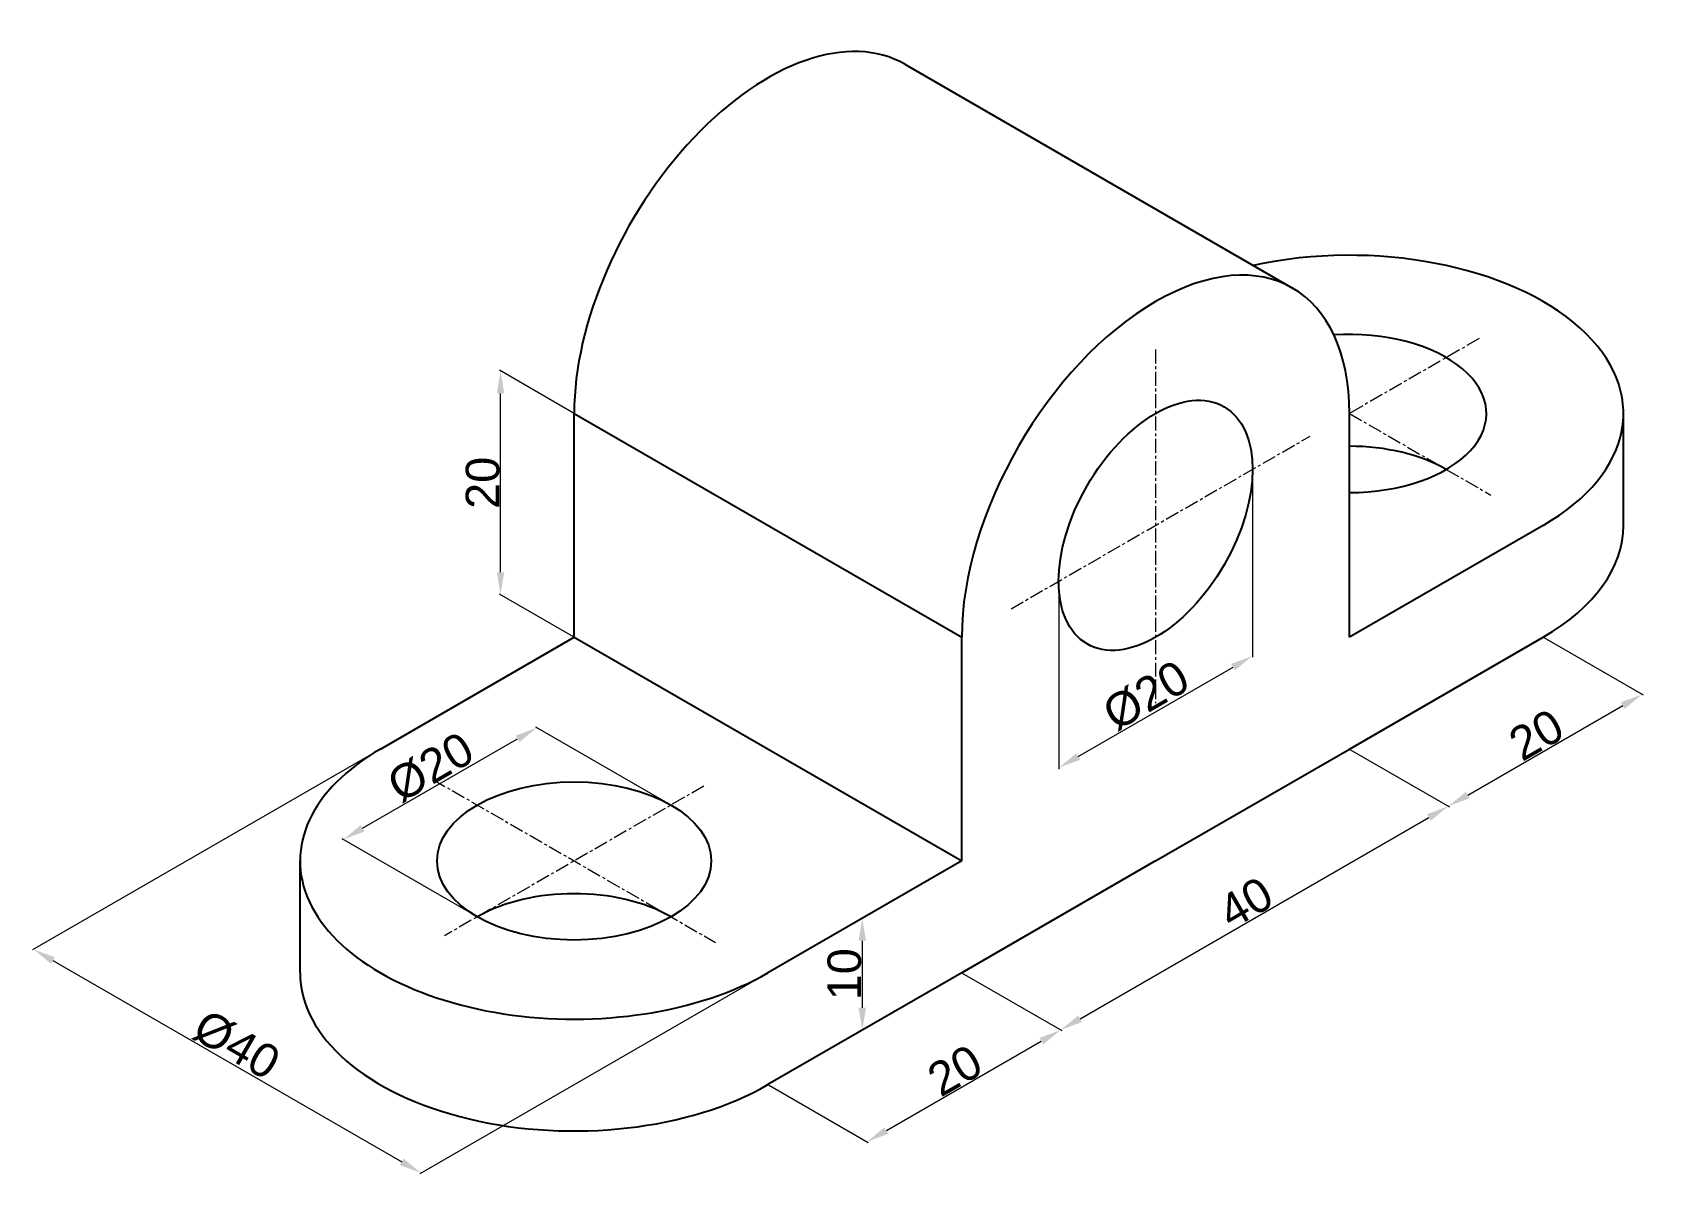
# Model space of a CAD drawing. Header units: millimetres. Extents: x -100 to 44, y -58 to 44.
import ezdxf

# ---------------------------------------------------------------- set-up
doc = ezdxf.new("R2010")
doc.units = ezdxf.units.MM
doc.header["$MEASUREMENT"] = 0
doc.linetypes.add('CENTER', pattern=[2, 1.25, -0.25, 0.25, -0.25])
doc.layers.add('AM_5', color=3, linetype='Continuous', lineweight=15)
doc.layers.add('AM_7', color=4, linetype='CENTER', lineweight=15)
doc.styles.get("Standard").update_dxf_attribs({"font": 'arial.ttf'})
doc.dimstyles.new('AM_ANSI$0', dxfattribs={"dimtxt": 3, "dimasz": 2, "dimexe": 0.1, "dimexo": 0.05, "dimgap": 0.06, "dimtad": 1, "dimtoh": 1, "dimdec": 3, "dimzin": 9, "dimdsep": 46, "dimtxsty": 'Standard', "dimcen": 0, "dimclrd": 256, "dimclre": 256, "dimclrt": 2, "dimadec": 0, "dimazin": 2, "dimtp": 0.1, "dimtm": 0.1, "dimtfac": 0.71, "dimtdec": 3, "dimtofl": 0, "dimtmove": 0, "dimatfit": 3, "dimfxl": 1, "dimtolj": 1, "dimtzin": 7, "dimlwd": -1, "dimlwe": -1, "dimarcsym": 1})

# ---------------------------------------------------------------- blocks, each defined once
blk = doc.blocks.new('*D5')
at = {"layer": 'AM_5', "transparency": 16777216}
for p, q in [((-17.27, -40.03), (-8.38, -45.16)), ((-24.06, -54.11), (-10.21, -46.11)), ((-34.59, -50.03), (-25.7, -55.16))]:
    blk.add_line(p, q, dxfattribs=at)
for points in [[(-10.37, -45.82), (-10.04, -46.4), (-8.48, -45.11)], [(-24.23, -53.82), (-23.9, -54.4), (-25.8, -55.11)]]:
    blk.add_solid(points, dxfattribs=at)
at = {"layer": 'Defpoints', "color": 0, "transparency": 16777216}
for p in [(-17.32, -40), (-8.48, -45.11), (-34.64, -50)]:
    blk.add_point(p, dxfattribs=at)
at = {"layer": 'AM_5', "color": 2, "transparency": 16777216, "insert": (-17.93, -48.73), "char_height": 3, "attachment_point": 5, "rotation": 30}
blk.add_mtext('\\A1;20', dxfattribs=at)
blk = doc.blocks.new('*D6')
at = {"layer": 'AM_5', "transparency": 16777216}
for p, q in [((17.37, -20.03), (26.27, -25.16)), ((-6.74, -44.11), (24.43, -26.11)), ((-17.27, -40.03), (-8.38, -45.16))]:
    blk.add_line(p, q, dxfattribs=at)
for points in [[(24.27, -25.82), (24.6, -26.4), (26.17, -25.11)], [(-6.91, -43.82), (-6.58, -44.4), (-8.48, -45.11)]]:
    blk.add_solid(points, dxfattribs=at)
at = {"layer": 'Defpoints', "color": 0, "transparency": 16777216}
for p in [(17.32, -20), (26.17, -25.11), (-17.32, -40)]:
    blk.add_point(p, dxfattribs=at)
at = {"layer": 'AM_5', "color": 2, "transparency": 16777216, "insert": (8.05, -33.73), "char_height": 3, "attachment_point": 5, "rotation": 30}
blk.add_mtext('\\A1;40', dxfattribs=at)
blk = doc.blocks.new('*D7')
at = {"layer": 'AM_5', "transparency": 16777216}
for p, q in [((34.69, -10.03), (43.59, -15.16)), ((27.9, -24.11), (41.75, -16.11)), ((17.37, -20.03), (26.27, -25.16))]:
    blk.add_line(p, q, dxfattribs=at)
for points in [[(41.59, -15.82), (41.92, -16.4), (43.49, -15.11)], [(27.73, -23.82), (28.06, -24.4), (26.17, -25.11)]]:
    blk.add_solid(points, dxfattribs=at)
at = {"layer": 'Defpoints', "color": 0, "transparency": 16777216}
for p in [(34.64, -10), (43.49, -15.11), (17.32, -20)]:
    blk.add_point(p, dxfattribs=at)
at = {"layer": 'AM_5', "color": 2, "transparency": 16777216, "insert": (34.03, -18.73), "char_height": 3, "attachment_point": 5, "rotation": 30}
blk.add_mtext('\\A1;20', dxfattribs=at)
blk = doc.blocks.new('*D8')
at = {"layer": 'AM_5', "transparency": 16777216}
for p, q in [((-52.01, 10.03), (-58.64, 13.86)), ((-58.54, -4.2), (-58.54, 11.8)), ((-52.01, -9.97), (-58.64, -6.14))]:
    blk.add_line(p, q, dxfattribs=at)
for points in [[(-58.87, 11.8), (-58.21, 11.8), (-58.54, 13.8)], [(-58.87, -4.2), (-58.21, -4.2), (-58.54, -6.2)]]:
    blk.add_solid(points, dxfattribs=at)
at = {"layer": 'Defpoints', "color": 0, "transparency": 16777216}
for p in [(-58.54, 13.8), (-51.96, 10), (-51.96, -10)]:
    blk.add_point(p, dxfattribs=at)
at = {"layer": 'AM_5', "color": 2, "transparency": 16777216, "insert": (-60.13, 3.8), "char_height": 3, "attachment_point": 5, "rotation": 90}
blk.add_mtext('\\A1;20', dxfattribs=at)
blk = doc.blocks.new('*D9')
at = {"layer": 'AM_5', "transparency": 16777216}
for p, q in [((8.66, 4.94), (8.66, -11.79)), ((-8.66, -5.06), (-8.66, -21.79)), ((-6.93, -20.67), (6.93, -12.67))]:
    blk.add_line(p, q, dxfattribs=at)
for points in [[(6.76, -12.38), (7.09, -12.96), (8.66, -11.67)], [(-7.09, -20.38), (-6.76, -20.96), (-8.66, -21.67)]]:
    blk.add_solid(points, dxfattribs=at)
at = {"layer": 'Defpoints', "color": 0, "transparency": 16777216}
for p in [(8.66, 5), (-8.66, -5), (8.66, -11.67)]:
    blk.add_point(p, dxfattribs=at)
at = {"layer": 'AM_5', "color": 2, "transparency": 16777216, "insert": (-0.84, -15.22), "char_height": 3, "attachment_point": 5, "rotation": 30}
blk.add_mtext('\\A1;%%C20', dxfattribs=at)
blk = doc.blocks.new('*D10')
at = {"layer": 'AM_5', "transparency": 16777216}
for p, q in [((-69.33, -20.03), (-100.38, -37.96)), ((-98.55, -38.9), (-67.37, -56.9)), ((-34.69, -40.03), (-65.74, -57.96))]:
    blk.add_line(p, q, dxfattribs=at)
for points in [[(-98.38, -38.61), (-98.72, -39.19), (-100.28, -37.9)], [(-67.21, -56.61), (-67.54, -57.19), (-65.64, -57.9)]]:
    blk.add_solid(points, dxfattribs=at)
at = {"layer": 'Defpoints', "color": 0, "transparency": 16777216}
for p in [(-69.28, -20), (-34.64, -40), (-65.64, -57.9)]:
    blk.add_point(p, dxfattribs=at)
at = {"layer": 'AM_5', "color": 2, "transparency": 16777216, "insert": (-82.13, -46.45), "char_height": 3, "attachment_point": 5, "rotation": 330}
blk.add_mtext('\\A1;%%C40', dxfattribs=at)
blk = doc.blocks.new('*D11')
at = {"layer": 'AM_5', "transparency": 16777216}
for p, q in [((-26.03, -35.03), (-26.31, -35.19)), ((-26.21, -37.13), (-26.21, -43.13)), ((-26.03, -45.03), (-26.31, -45.19))]:
    blk.add_line(p, q, dxfattribs=at)
for points in [[(-26.54, -37.13), (-25.88, -37.13), (-26.21, -35.13)], [(-26.54, -43.13), (-25.88, -43.13), (-26.21, -45.13)]]:
    blk.add_solid(points, dxfattribs=at)
at = {"layer": 'Defpoints', "color": 0, "transparency": 16777216}
for p in [(-25.98, -35), (-26.21, -45.13), (-25.98, -45)]:
    blk.add_point(p, dxfattribs=at)
at = {"layer": 'AM_5', "color": 2, "transparency": 16777216, "insert": (-27.8, -40.13), "char_height": 3, "attachment_point": 5, "rotation": 90}
blk.add_mtext('\\A1;10', dxfattribs=at)
blk = doc.blocks.new('*D12')
at = {"layer": 'AM_5', "transparency": 16777216}
for p, q in [((-43.35, -24.97), (-55.38, -18.03)), ((-70.87, -27.08), (-57.01, -19.08)), ((-60.67, -34.97), (-72.7, -28.03))]:
    blk.add_line(p, q, dxfattribs=at)
for points in [[(-57.18, -18.8), (-56.84, -19.37), (-55.28, -18.08)], [(-71.03, -26.8), (-70.7, -27.37), (-72.6, -28.08)]]:
    blk.add_solid(points, dxfattribs=at)
at = {"layer": 'Defpoints', "color": 0, "transparency": 16777216}
for p in [(-55.28, -18.08), (-43.3, -25), (-60.62, -35)]:
    blk.add_point(p, dxfattribs=at)
at = {"layer": 'AM_5', "color": 2, "transparency": 16777216, "insert": (-64.78, -21.63), "char_height": 3, "attachment_point": 5, "rotation": 30}
blk.add_mtext('\\A1;%%C20', dxfattribs=at)

msp = doc.modelspace()

# ---------------------------------------------------------------- linework, layer by layer
for p, q in [((-22.3936, 41.2132), (12.2474, 21.2132)), ((-51.9615, -10), (-51.9615, 10)), ((-51.9615, 10), (-17.3205, -10)), ((17.3205, -10), (17.3205, 10)), ((41.8154, 0), (41.8154, 10)), ((34.641, 0), (17.3205, -10)), ((-69.282, -20), (-51.9615, -10)), ((-51.9615, -10), (-17.3205, -30)), ((-17.3205, -30), (-17.3205, -10)), ((17.3205, -20), (34.641, -10)), ((0, -30), (17.3205, -20)), ((-76.4564, -40), (-76.4564, -30)), ((-17.3205, -30), (-34.641, -40)), ((0, -30), (-17.3205, -40)), ((-17.3205, -40), (-34.641, -50))]:
    msp.add_line(p, q)
for centre, major_axis, start_param, end_param in [((-34.641, 20), (-12.2474, -21.2132), 3.14159265, 5.49778714), ((0, 0), (-12.2474, -21.2132), 2.35619449, 5.49778714), ((17.3205, 10), (-24.4949, 0), 8.6393798, 11.35389386), ((17.3205, 10), (-24.4949, 0), 11.78096472, 11.78097245), ((17.3205, 10), (-12.2474, 0), 7.85398163, 11.1084802), ((17.3205, 0), (-12.2474, 0), 10.21017612, 10.99557429), ((17.3205, 0), (-24.4949, 0), 8.6393798, 9.42477796), ((-51.9615, -30), (-24.4949, 0), 5.49778714, 8.6393798), ((-51.9615, -40), (-12.2474, 0), 3.92699082, 5.49778714), ((-51.9615, -40), (-24.4949, 0), 6.28318531, 8.6393798)]:
    msp.add_ellipse(centre, major_axis=major_axis, ratio=0.57735027, start_param=start_param, end_param=end_param)
for centre, major_axis in [((0, 0), (-6.1237, -10.6066)), ((-51.9615, -30), (-12.2474, 0))]:
    msp.add_ellipse(centre, major_axis=major_axis, ratio=0.57735027)
at = {"layer": 'AM_7'}
for p, q in [((28.9092, 16.6908), (17.3205, 10)), ((0, 15.7244), (0, -15.8902)), ((17.3205, 10), (29.9518, 2.7073)), ((-12.9139, -7.4559), (13.8049, 7.9702)), ((-64.5929, -22.7073), (-39.3302, -37.2927)), ((-40.3728, -23.3092), (-63.5502, -36.6908))]:
    msp.add_line(p, q, dxfattribs=at)

# ---------------------------------------------------------------- dimensions: what is measured, and where the dimension line sits
at = {"layer": 'AM_5'}
dim = msp.add_linear_dim(base=(-58.5406, 13.7984), p1=(-51.9615, -10), p2=(-51.9615, 10), angle=90, dimstyle='AM_ANSI$0', dxfattribs=at)
dim.commit()
dim.dimension.update_dxf_attribs({"geometry": '*D8', "text_midpoint": (-60.1323, 3.7984)})
for p1, p2, distance, picture, middle in [((-8.6603, -5), (8.6603, 5), -14.4373, '*D9', (-0.8378, -15.2197)), ((-60.6218, -35), (-43.3013, -25), 11.9775, '*D12', (-64.7768, -21.6337)), ((-69.282, -20), (-34.641, -40), -31.0014, '*D10', (-82.1251, -46.4475))]:
    dim = msp.add_aligned_dim(p1=p1, p2=p2, distance=distance, dimstyle='AM_ANSI$0', override={"dimpost": '%%C<>'}, dxfattribs=at)
    dim.commit()
    dim.dimension.update_dxf_attribs({"geometry": picture, "text_midpoint": middle})
for p1, p2, picture, middle in [((17.3205, -20), (34.641, -10), '*D7', (34.0301, -18.7283)), ((-17.3205, -40), (17.3205, -20), '*D6', (8.0493, -33.7283)), ((-34.641, -50), (-17.3205, -40), '*D5', (-17.9314, -48.7283))]:
    dim = msp.add_aligned_dim(p1=p1, p2=p2, distance=-8.8452, dimstyle='AM_ANSI$0', dxfattribs=at)
    dim.commit()
    dim.dimension.update_dxf_attribs({"geometry": picture, "text_midpoint": middle})
dim = msp.add_linear_dim(base=(-26.2102, -45.1325), p1=(-25.9808, -35), p2=(-25.9808, -45), angle=90, dimstyle='AM_ANSI$0', override={"dimpost": ''}, dxfattribs=at)
dim.commit()
dim.dimension.update_dxf_attribs({"geometry": '*D11', "text_midpoint": (-27.8019, -40.1325)})

doc.saveas('drawing.dxf')
